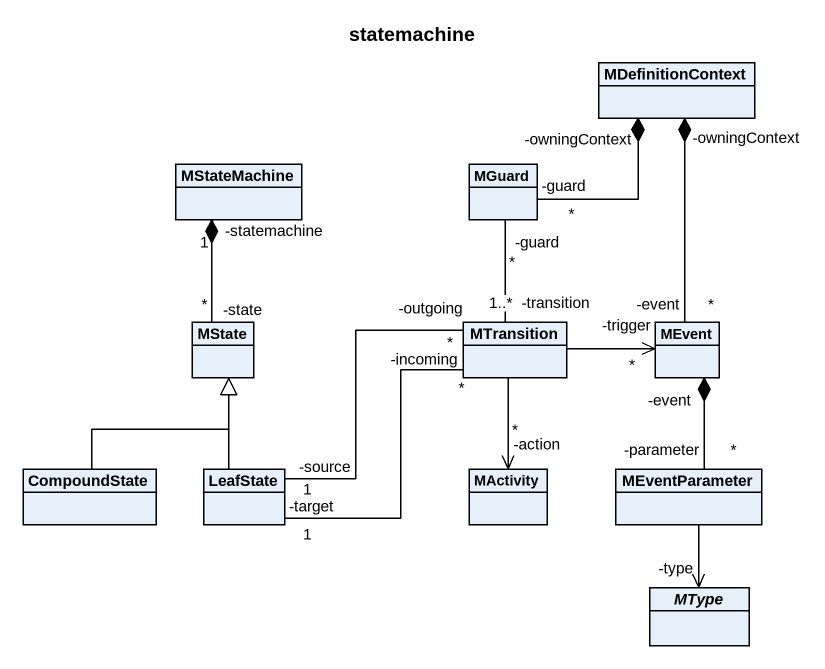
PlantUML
@startuml
title statemachine
hide circle
hide empty members
class MDefinitionContext
class MStateMachine
class MGuard
class MState
class MTransition
class MEvent
class CompoundState
class LeafState
class MActivity
class MEventParameter
abstract class MType
MDefinitionContext "-owningContext" *-left- "-guard\n*" MGuard
MDefinitionContext "-owningContext" *-- "-event\n*" MEvent
MStateMachine "-statemachine\n1" *-- "-state\n*" MState
MGuard "-guard\n*" -- "-transition\n1..*" MTransition
MTransition --> "-action\n*" MActivity
MEvent "-trigger\n*" <-left- MTransition
MEvent "-event" *-- "-parameter\n*" MEventParameter
CompoundState -up-|> MState
LeafState -up-|> MState
LeafState "-source\n1" -right- "-outgoing\n*" MTransition
LeafState "-target\n1" -right- "-incoming\n*" MTransition
MEventParameter --> "-type" MType
@enduml
